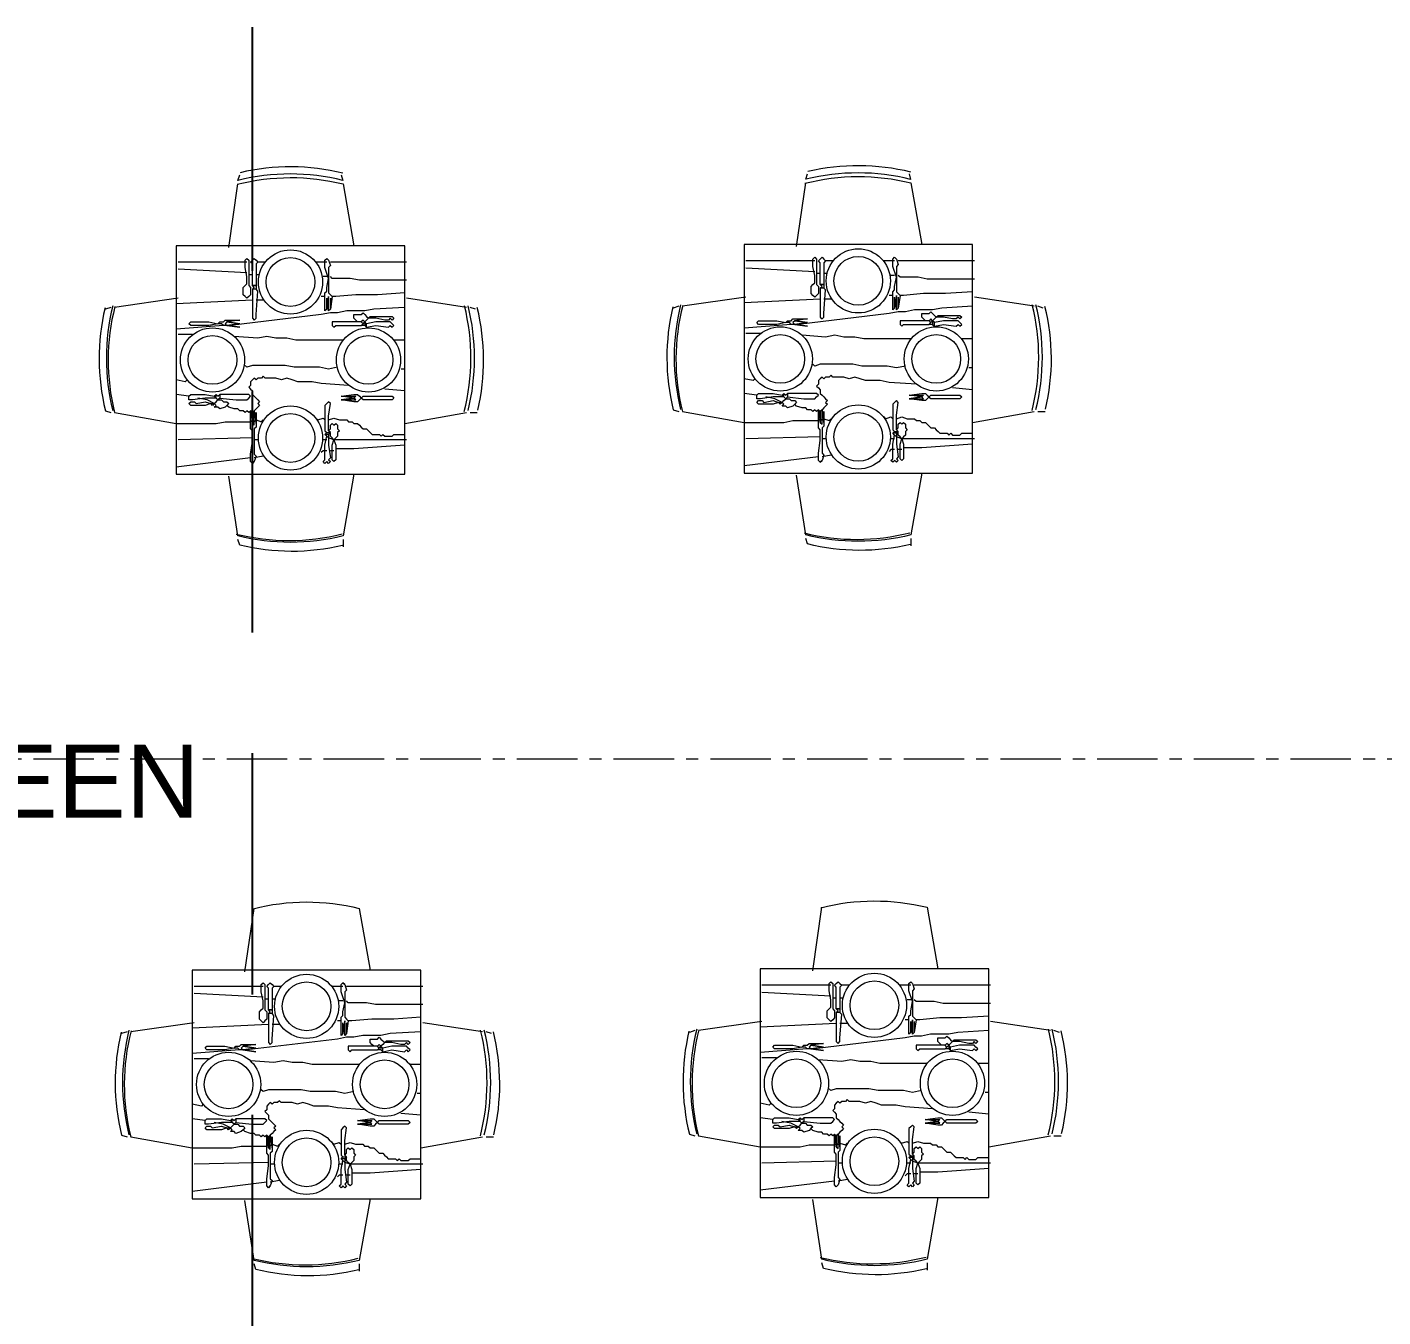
# Model space of a CAD drawing. Header units: millimetres. Extents: x 26027 to 581921, y 7230 to 233891.
# Drawn here: x 469147 to 472709, y 213980 to 217367 of the extents above; entities that cross this region are included whole.
import ezdxf

# ---------------------------------------------------------------- set-up
doc = ezdxf.new("R2010")
doc.units = ezdxf.units.MM
doc.header["$LTSCALE"] = 5
doc.linetypes.add('CENTER', pattern=[50.8, 31.75, -6.35, 6.35, -6.35])
for name, color, linetype in [('axes', 252, 'Continuous'), ('PDF2_Geometry', 252, 'Continuous'), ('PDF_Geometry', 252, 'Continuous'), ('PDF_Text', 252, 'Continuous')]:
    doc.layers.add(name, color=color, linetype=linetype)
doc.styles.add('PDF Arial', font='arial.ttf')

msp = doc.modelspace()

# ---------------------------------------------------------------- linework, layer by layer
at = {"layer": 'axes', "linetype": 'CENTER', "lineweight": 0}
msp.add_line((484308.8, 215445.3, 0), (460683, 215445.3, 0), dxfattribs=at)
at = {"layer": 'PDF2_Geometry', "lineweight": 5, "elevation": -2.4}
for points in [[(469698.7, 216954.5, -0.124036), (469977.3, 216955.4), (470005.9, 216793.4)], [(469972.5, 216979.2), (469976.7, 216964.7, 0.122576), (469700.9, 216964.9), (469705.7, 216979.2)], [(471190.3, 216957.3, -0.124036), (471468.9, 216958.2), (471497.4, 216796.2)], [(471464.1, 216982), (471468.3, 216967.5, 0.122576), (471192.5, 216967.7), (471197.3, 216982)], [(469352, 216630.2, 0.120122), (469353.1, 216359.8), (469367.4, 216355.1)], [(469377.9, 216633.6, 0.124036), (469377, 216355.1), (469538.9, 216326.5), (469558, 216326.5), (469586.6, 216326.5), (469615.2, 216326.5), (469643.8, 216326.5), (469667.6, 216331.2), (469696.2, 216331.2), (469715.2, 216331.2), (469734.3, 216331.2), (469739, 216336), (469743.8, 216331.2), (469748.6, 216336), (469762.9, 216331.2), (469767.6, 216336)], [(470843.6, 216633, 0.120122), (470844.7, 216362.6), (470859, 216357.9)], [(470869.5, 216636.5, 0.124036), (470868.5, 216357.9), (471030.5, 216329.3), (471049.6, 216329.3), (471078.2, 216329.3), (471106.8, 216329.3), (471135.4, 216329.3), (471159.2, 216334.1), (471187.8, 216334.1), (471206.8, 216334.1), (471225.9, 216334.1), (471230.6, 216338.8), (471235.4, 216334.1), (471240.2, 216338.8), (471254.5, 216334.1), (471259.2, 216338.8)], [(470005.9, 216193.1), (469977.3, 216031.1, -0.122576), (469700.9, 216031.1), (469677.1, 216188.3)], [(471497.4, 216195.9), (471468.9, 216033.9, -0.122576), (471192.5, 216033.9), (471168.7, 216191.1)], [(469976.1, 216006.2, -0.120122), (469705.7, 216007.3), (469700.9, 216021.6)], [(471467.7, 216009, -0.120122), (471197.3, 216010.1), (471192.5, 216024.4)], [(469741.1, 215052.1, -0.124036), (470019.7, 215053), (470048.3, 214891)], [(471232.7, 215054.9, -0.124036), (471511.3, 215055.8), (471539.8, 214893.9)], [(469394.4, 214727.9, 0.120122), (469395.5, 214457.5), (469409.8, 214452.7)], [(469420.3, 214731.3, 0.124036), (469419.4, 214452.7), (469581.3, 214424.1), (469600.4, 214424.1), (469629, 214424.1), (469657.6, 214424.1), (469686.2, 214424.1), (469710, 214428.9), (469738.6, 214428.9), (469757.6, 214428.9), (469776.7, 214428.9), (469781.4, 214433.7), (469786.2, 214428.9), (469791, 214433.7), (469805.3, 214428.9), (469810, 214433.7)], [(470886, 214730.7, 0.120122), (470887.1, 214460.3), (470901.4, 214455.5)], [(470911.9, 214734.1, 0.124036), (470910.9, 214455.5), (471072.9, 214426.9), (471092, 214426.9), (471120.6, 214426.9), (471149.2, 214426.9), (471177.7, 214426.9), (471201.6, 214431.7), (471230.2, 214431.7), (471249.2, 214431.7), (471268.3, 214431.7), (471273, 214436.5), (471277.8, 214431.7), (471282.6, 214436.5), (471296.9, 214431.7), (471301.6, 214436.5)], [(470048.3, 214290.7), (470019.7, 214128.7, -0.122576), (469743.3, 214128.7), (469719.5, 214286)], [(471539.8, 214293.5), (471511.3, 214131.6, -0.122576), (471234.9, 214131.6), (471211.1, 214288.8)], [(470018.5, 214103.8, -0.120122), (469748.1, 214104.9), (469743.3, 214119.2)], [(471510.1, 214106.6, -0.120122), (471239.7, 214107.7), (471234.9, 214122)]]:
    msp.add_lwpolyline(points, format="xyb", dxfattribs=at)
for points in [[(469677.1, 216788.6), (469700.9, 216955.4)], [(471168.7, 216791.4), (471192.5, 216958.2)], [(469739, 216679), (469739, 216640.9), (469739, 216602.8), (469743.8, 216598), (469748.6, 216602.8), (469748.6, 216612.3), (469753.3, 216674.3), (469748.6, 216679), (469739, 216679), (469743.8, 216683.8), (469739, 216688.6), (469739, 216717.2), (469739, 216745.7), (469734.3, 216750.5), (469739, 216755.3), (469743.8, 216760), (469748.6, 216755.3), (469753.3, 216750.5), (469748.6, 216745.7), (469748.6, 216717.2), (469748.6, 216688.6), (469748.6, 216679)], [(469939.2, 216755.3), (469934.4, 216760)], [(471216.3, 216753.3), (471035.3, 216753.3)], [(471230.6, 216681.9), (471230.6, 216643.7), (471230.6, 216605.6), (471235.4, 216600.9), (471240.2, 216605.6), (471240.2, 216615.2), (471244.9, 216677.1), (471240.2, 216681.9), (471230.6, 216681.9), (471235.4, 216686.6), (471230.6, 216691.4), (471230.6, 216720), (471230.6, 216748.6), (471225.9, 216753.3), (471230.6, 216758.1), (471235.4, 216762.9), (471240.2, 216758.1), (471244.9, 216753.3), (471240.2, 216748.6), (471240.2, 216720), (471240.2, 216691.4), (471240.2, 216681.9)], [(471264, 216753.3), (471244.9, 216753.3)], [(471426, 216753.3), (471397.4, 216753.3)], [(471430.7, 216758.1), (471426, 216762.9)], [(471635.6, 216753.3), (471435.5, 216753.3)], [(469724.8, 216750.5), (469543.7, 216750.5)], [(469724.8, 216721.9), (469543.7, 216731.4)], [(469739, 216717.2), (469729.5, 216717.2)], [(469758.1, 216717.2), (469748.6, 216717.2)], [(469772.4, 216750.5), (469753.3, 216750.5)], [(469934.4, 216750.5), (469905.8, 216750.5)], [(470144, 216750.5), (469943.9, 216750.5)], [(471216.3, 216724.7), (471035.3, 216734.3)], [(471230.6, 216720), (471221.1, 216720)], [(471249.7, 216720), (471240.2, 216720)], [(469748.6, 216688.6), (469739, 216688.6), (469748.6, 216688.6)], [(469934.4, 216712.4), (469924.9, 216712.4)], [(470144, 216702.9), (470020.1, 216702.9), (469996.3, 216707.6), (469967.7, 216707.6), (469948.7, 216707.6), (469943.9, 216712.4)], [(471240.2, 216691.4), (471230.6, 216691.4), (471240.2, 216691.4)], [(471426, 216715.2), (471416.4, 216715.2)], [(471635.6, 216705.7), (471511.7, 216705.7), (471487.9, 216710.4), (471459.3, 216710.4), (471440.3, 216710.4), (471435.5, 216715.2)], [(469543.7, 216655.2), (469377, 216631.4)], [(469739, 216650.5), (469538.9, 216640.9)], [(469767.6, 216650.5), (469748.6, 216650.5)], [(469929.6, 216660), (469920.1, 216660)], [(470139.3, 216669.5), (470067.8, 216664.7), (470010.6, 216664.7), (469958.2, 216660), (469948.7, 216660)], [(470301.2, 216631.4), (470144, 216655.2)], [(471035.3, 216658), (470868.5, 216634.2)], [(471230.6, 216653.3), (471030.5, 216643.7)], [(471259.2, 216653.3), (471240.2, 216653.3)], [(471421.2, 216662.8), (471411.7, 216662.8)], [(471630.8, 216672.3), (471559.4, 216667.6), (471502.2, 216667.6), (471449.8, 216662.8), (471440.3, 216662.8)], [(471792.8, 216634.2), (471635.6, 216658)], [(469367.4, 216631.4), (469353.1, 216626.6)], [(470139.3, 216631.4), (470058.3, 216626.6), (470034.4, 216621.9), (470005.9, 216621.9), (469986.8, 216621.9), (469963, 216617.1), (469943.9, 216617.1), (469920.1, 216612.3), (469681.9, 216583.7)], [(470325.1, 216626.6), (470310.8, 216631.4)], [(470859, 216634.2), (470844.7, 216629.4)], [(471630.8, 216634.2), (471549.9, 216629.4), (471526, 216624.7), (471497.4, 216624.7), (471478.4, 216624.7), (471454.6, 216619.9), (471435.5, 216619.9), (471411.7, 216615.2), (471173.5, 216586.6)], [(471816.7, 216629.4), (471802.4, 216634.2)], [(469662.8, 216583.7), (469538.9, 216574.2)], [(470029.7, 216588.5), (470024.9, 216593.3), (469986.8, 216593.3), (469948.7, 216593.3), (469948.7, 216583.7), (469953.4, 216579), (469958.2, 216583.7), (470024.9, 216583.7)], [(470034.4, 216583.7), (470039.2, 216579), (470063, 216583.7), (470096.4, 216579), (470101.1, 216583.7), (470105.9, 216579), (470110.7, 216583.7), (470105.9, 216588.5), (470101.1, 216593.3), (470063, 216593.3), (470039.2, 216588.5), (470034.4, 216593.3)], [(470039.2, 216579), (470039.2, 216588.5)], [(471154.4, 216586.6), (471030.5, 216577)], [(471521.3, 216591.3), (471516.5, 216596.1), (471478.4, 216596.1), (471440.3, 216596.1), (471440.3, 216586.6), (471445, 216581.8), (471449.8, 216586.6), (471516.5, 216586.6)], [(471526, 216586.6), (471530.8, 216581.8), (471554.6, 216586.6), (471588, 216581.8), (471592.7, 216586.6), (471597.5, 216581.8), (471602.3, 216586.6), (471597.5, 216591.3), (471592.7, 216596.1), (471554.6, 216596.1), (471530.8, 216591.3), (471526, 216596.1)], [(471530.8, 216581.8), (471530.8, 216591.3)], [(469581.8, 216559.9), (469543.7, 216559.9)], [(469977.3, 216545.6), (469948.7, 216545.6), (469910.6, 216545.6), (469882, 216545.6), (469853.4, 216545.6), (469829.6, 216550.4), (469801, 216550.4), (469777.2, 216555.2), (469753.3, 216550.4), (469691.4, 216555.2)], [(470139.3, 216545.6), (470110.7, 216545.6)], [(471073.4, 216562.7), (471035.3, 216562.7)], [(471468.9, 216548.5), (471440.3, 216548.5), (471402.2, 216548.5), (471373.6, 216548.5), (471345, 216548.5), (471321.2, 216553.2), (471292.6, 216553.2), (471268.8, 216558), (471244.9, 216553.2), (471183, 216558)], [(471630.8, 216548.5), (471602.3, 216548.5)], [(469963, 216474.2), (469939.2, 216469.4), (469915.3, 216474.2), (469896.3, 216474.2), (469867.7, 216474.2), (469848.6, 216474.2), (469824.8, 216478.9), (469805.8, 216478.9), (469786.7, 216478.9), (469767.6, 216478.9), (469758.1, 216478.9), (469739, 216478.9), (469724.8, 216474.2), (469720, 216478.9)], [(470139.3, 216469.4), (470129.7, 216469.4)], [(471454.6, 216477), (471430.7, 216472.2), (471406.9, 216477), (471387.9, 216477), (471359.3, 216477), (471340.2, 216477), (471316.4, 216481.8), (471297.3, 216481.8), (471278.3, 216481.8), (471259.2, 216481.8), (471249.7, 216481.8), (471230.6, 216481.8), (471216.3, 216477), (471211.6, 216481.8)], [(471630.8, 216472.2), (471621.3, 216472.2)], [(469567.5, 216440.8), (469562.8, 216436.1), (469538.9, 216440.8)], [(469991.6, 216426.5), (469920.1, 216431.3), (469896.3, 216436.1), (469877.2, 216436.1), (469858.2, 216436.1), (469843.9, 216440.8), (469829.6, 216445.6), (469815.3, 216440.8), (469801, 216445.6), (469791.5, 216445.6), (469781.9, 216445.6), (469772.4, 216445.6), (469767.6, 216450.3), (469762.9, 216445.6), (469753.3, 216445.6), (469748.6, 216440.8), (469743.8, 216445.6), (469739, 216440.8), (469734.3, 216436.1), (469734.3, 216426.5), (469729.5, 216421.8), (469734.3, 216417), (469739, 216412.2), (469739, 216402.7), (469743.8, 216397.9), (469748.6, 216393.2), (469753.3, 216388.4), (469758.1, 216383.6), (469753.3, 216378.9), (469758.1, 216374.1), (469753.3, 216369.4), (469748.6, 216364.6), (469743.8, 216359.8), (469739, 216355.1), (469734.3, 216359.8), (469729.5, 216355.1), (469724.8, 216359.8), (469720, 216355.1), (469715.2, 216359.8), (469705.7, 216359.8), (469700.9, 216364.6), (469691.4, 216364.6), (469677.1, 216369.4), (469672.3, 216374.1)], [(471059.1, 216443.6), (471054.4, 216438.9), (471030.5, 216443.6)], [(471483.2, 216429.3), (471411.7, 216434.1), (471387.9, 216438.9), (471368.8, 216438.9), (471349.7, 216438.9), (471335.5, 216443.6), (471321.2, 216448.4), (471306.9, 216443.6), (471292.6, 216448.4), (471283, 216448.4), (471273.5, 216448.4), (471264, 216448.4), (471259.2, 216453.2), (471254.5, 216448.4), (471244.9, 216448.4), (471240.2, 216443.6), (471235.4, 216448.4), (471230.6, 216443.6), (471225.9, 216438.9), (471225.9, 216429.3), (471221.1, 216424.6), (471225.9, 216419.8), (471230.6, 216415.1), (471230.6, 216405.5), (471235.4, 216400.8), (471240.2, 216396), (471244.9, 216391.2), (471249.7, 216386.5), (471244.9, 216381.7), (471249.7, 216376.9), (471244.9, 216372.2), (471240.2, 216367.4), (471235.4, 216362.6), (471230.6, 216357.9), (471225.9, 216362.6), (471221.1, 216357.9), (471216.3, 216362.6), (471211.6, 216357.9), (471206.8, 216362.6), (471197.3, 216362.6), (471192.5, 216367.4), (471183, 216367.4), (471168.7, 216372.2), (471163.9, 216376.9)], [(469572.3, 216397.9), (469538.9, 216402.7)], [(469639, 216397.9), (469643.8, 216393.2), (469643.8, 216402.7)], [(469653.3, 216393.2), (469696.2, 216388.4), (469724.8, 216388.4), (469729.5, 216393.2), (469734.3, 216397.9), (469729.5, 216402.7), (469720, 216402.7), (469653.3, 216402.7)], [(470139.3, 216412.2), (470086.8, 216417)], [(471063.9, 216400.8), (471030.5, 216405.5)], [(471130.6, 216381.7), (471111.5, 216391.2), (471087.7, 216396)], [(471130.6, 216400.8), (471135.4, 216396), (471135.4, 216405.5)], [(471144.9, 216396), (471187.8, 216391.2), (471216.3, 216391.2), (471221.1, 216396), (471225.9, 216400.8), (471221.1, 216405.5), (471211.6, 216405.5), (471144.9, 216405.5)], [(471630.8, 216415.1), (471578.4, 216419.8)], [(469639, 216378.9), (469619.9, 216388.4), (469596.1, 216393.2)], [(469943.9, 216302.7), (469939.2, 216307.4), (469943.9, 216312.2), (469943.9, 216321.7), (469948.7, 216326.5), (469953.4, 216321.7), (469958.2, 216326.5), (469963, 216321.7), (469963, 216312.2), (469967.7, 216307.4), (469963, 216302.7), (469963, 216293.1), (469958.2, 216288.4), (469953.4, 216283.6), (469958.2, 216269.3), (469958.2, 216240.7), (469958.2, 216231.2), (469953.4, 216226.4), (469948.7, 216231.2), (469948.7, 216240.7), (469948.7, 216269.3), (469953.4, 216283.6), (469948.7, 216288.4), (469943.9, 216293.1), (469943.9, 216302.7), (469939.2, 216307.4), (469939.2, 216345.5), (469943.9, 216378.9), (469939.2, 216383.6), (469934.4, 216378.9), (469929.6, 216374.1), (469929.6, 216307.4), (469934.4, 216302.7), (469943.9, 216302.7), (469939.2, 216297.9), (469939.2, 216288.4), (469939.2, 216269.3), (469943.9, 216236), (469939.2, 216231.2), (469943.9, 216226.4), (469939.2, 216221.7), (469934.4, 216226.4), (469929.6, 216221.7), (469924.9, 216226.4), (469929.6, 216231.2), (469929.6, 216269.3), (469934.4, 216293.1), (469929.6, 216297.9)], [(471230.6, 216224.5), (471225.9, 216229.2), (471225.9, 216238.8), (471225.9, 216248.3), (471230.6, 216281.6), (471230.6, 216300.7), (471230.6, 216310.2), (471225.9, 216315), (471225.9, 216324.5), (471225.9, 216362.6), (471230.6, 216329.3), (471230.6, 216357.9), (471230.6, 216329.3), (471235.4, 216324.5), (471235.4, 216362.6), (471240.2, 216329.3), (471240.2, 216357.9), (471240.2, 216329.3), (471240.2, 216319.8), (471235.4, 216315), (471235.4, 216305.5), (471235.4, 216276.9), (471235.4, 216248.3), (471240.2, 216243.5), (471235.4, 216229.2), (471230.6, 216224.5), (471235.4, 216229.2)], [(471435.5, 216305.5), (471430.7, 216310.2), (471435.5, 216315), (471435.5, 216324.5), (471440.3, 216329.3), (471445, 216324.5), (471449.8, 216329.3), (471454.6, 216324.5), (471454.6, 216315), (471459.3, 216310.2), (471454.6, 216305.5), (471454.6, 216295.9), (471449.8, 216291.2), (471445, 216286.4), (471449.8, 216272.1), (471449.8, 216243.5), (471449.8, 216234), (471445, 216229.2), (471440.3, 216234), (471440.3, 216243.5), (471440.3, 216272.1), (471445, 216286.4), (471440.3, 216291.2), (471435.5, 216295.9), (471435.5, 216305.5), (471430.7, 216310.2), (471430.7, 216348.4), (471435.5, 216381.7), (471430.7, 216386.5), (471426, 216381.7), (471421.2, 216376.9), (471421.2, 216310.2), (471426, 216305.5), (471435.5, 216305.5), (471430.7, 216300.7), (471430.7, 216291.2), (471430.7, 216272.1), (471435.5, 216238.8), (471430.7, 216234), (471435.5, 216229.2), (471430.7, 216224.5), (471426, 216229.2), (471421.2, 216224.5), (471416.4, 216229.2), (471421.2, 216234), (471421.2, 216272.1), (471426, 216295.9), (471421.2, 216300.7)], [(469739, 216221.7), (469734.3, 216226.4), (469734.3, 216236), (469734.3, 216245.5), (469739, 216278.8), (469739, 216297.9), (469739, 216307.4), (469734.3, 216312.2), (469734.3, 216321.7), (469734.3, 216359.8), (469739, 216326.5), (469739, 216355.1), (469739, 216326.5), (469743.8, 216321.7), (469743.8, 216359.8), (469748.6, 216326.5), (469748.6, 216355.1), (469748.6, 216326.5), (469748.6, 216316.9), (469743.8, 216312.2), (469743.8, 216302.7), (469743.8, 216274.1), (469743.8, 216245.5), (469748.6, 216240.7), (469743.8, 216226.4), (469739, 216221.7), (469743.8, 216226.4)], [(469905.8, 216340.8), (469910.6, 216336), (469924.9, 216340.8), (469929.6, 216336)], [(469939.2, 216336), (469953.4, 216340.8), (469967.7, 216336), (469977.3, 216336), (469986.8, 216336), (469991.6, 216331.2), (470001.1, 216331.2), (470005.9, 216326.5), (470015.4, 216326.5), (470020.1, 216321.7), (470024.9, 216316.9), (470029.7, 216312.2), (470039.2, 216312.2), (470044, 216307.4), (470048.7, 216302.7), (470053.5, 216297.9), (470063, 216297.9), (470072.6, 216297.9), (470077.3, 216293.1), (470082.1, 216297.9), (470086.8, 216293.1), (470096.4, 216293.1), (470105.9, 216293.1), (470110.7, 216297.9), (470139.3, 216297.9)], [(470139.3, 216326.5), (470301.2, 216355.1)], [(470310.8, 216355.1), (470329.8, 216355.1)], [(471397.4, 216343.6), (471402.2, 216338.8), (471416.4, 216343.6), (471421.2, 216338.8)], [(471430.7, 216338.8), (471445, 216343.6), (471459.3, 216338.8), (471468.9, 216338.8), (471478.4, 216338.8), (471483.2, 216334.1), (471492.7, 216334.1), (471497.4, 216329.3), (471507, 216329.3), (471511.7, 216324.5), (471516.5, 216319.8), (471521.3, 216315), (471530.8, 216315), (471535.6, 216310.2), (471540.3, 216305.5), (471545.1, 216300.7), (471554.6, 216300.7), (471564.1, 216300.7), (471568.9, 216295.9), (471573.7, 216300.7), (471578.4, 216295.9), (471588, 216295.9), (471597.5, 216295.9), (471602.3, 216300.7), (471630.8, 216300.7)], [(471630.8, 216329.3), (471792.8, 216357.9)], [(471802.4, 216357.9), (471821.4, 216357.9)], [(469939.2, 216297.9), (469929.6, 216297.9), (469934.4, 216302.7)], [(470144, 216283.6), (469953.4, 216283.6), (469939.2, 216288.4), (469934.4, 216293.1)], [(471230.6, 216291.2), (471035.3, 216286.4)], [(471430.7, 216300.7), (471421.2, 216300.7), (471426, 216305.5)], [(471635.6, 216286.4), (471445, 216286.4), (471430.7, 216291.2), (471426, 216295.9)], [(469739, 216288.4), (469543.7, 216283.6)], [(469753.3, 216283.6), (469743.8, 216283.6)], [(469934.4, 216255), (469924.9, 216255), (469920.1, 216250.2)], [(469934.4, 216283.6), (469924.9, 216283.6)], [(469953.4, 216255), (469943.9, 216255)], [(470139.3, 216269.3), (470005.9, 216259.8), (469977.3, 216259.8), (469958.2, 216259.8)], [(471244.9, 216286.4), (471235.4, 216286.4)], [(471426, 216257.8), (471416.4, 216257.8), (471411.7, 216253.1)], [(471426, 216286.4), (471416.4, 216286.4)], [(471445, 216257.8), (471435.5, 216257.8)], [(471630.8, 216272.1), (471497.4, 216262.6), (471468.9, 216262.6), (471449.8, 216262.6)], [(469734.3, 216236), (469538.9, 216212.1)], [(469767.6, 216240.7), (469743.8, 216236)], [(471225.9, 216238.8), (471030.5, 216214.9)], [(471259.2, 216243.5), (471235.4, 216238.8)], [(469977.3, 216021.6), (469977.3, 216002.5)], [(471468.9, 216024.4), (471468.9, 216005.3)], [(469719.5, 214886.3), (469743.3, 215053)], [(471211.1, 214889.1), (471234.9, 215055.8)], [(469767.2, 214848.2), (469586.1, 214848.2)], [(469767.2, 214819.6), (469586.1, 214829.1)], [(469781.4, 214776.7), (469781.4, 214738.6), (469781.4, 214700.5), (469786.2, 214695.7), (469791, 214700.5), (469791, 214710), (469795.7, 214771.9), (469791, 214776.7), (469781.4, 214776.7), (469786.2, 214781.5), (469781.4, 214786.2), (469781.4, 214814.8), (469781.4, 214843.4), (469776.7, 214848.2), (469781.4, 214852.9), (469786.2, 214857.7), (469791, 214852.9), (469795.7, 214848.2), (469791, 214843.4), (469791, 214814.8), (469791, 214786.2), (469791, 214776.7)], [(469814.8, 214848.2), (469795.7, 214848.2)], [(469976.8, 214848.2), (469948.2, 214848.2)], [(469981.6, 214852.9), (469976.8, 214857.7)], [(470186.4, 214848.2), (469986.3, 214848.2)], [(471258.7, 214851), (471077.7, 214851)], [(471258.7, 214822.4), (471077.7, 214831.9)], [(471273, 214779.5), (471273, 214741.4), (471273, 214703.3), (471277.8, 214698.5), (471282.6, 214703.3), (471282.6, 214712.8), (471287.3, 214774.7), (471282.6, 214779.5), (471273, 214779.5), (471277.8, 214784.3), (471273, 214789), (471273, 214817.6), (471273, 214846.2), (471268.3, 214851), (471273, 214855.7), (471277.8, 214860.5), (471282.6, 214855.7), (471287.3, 214851), (471282.6, 214846.2), (471282.6, 214817.6), (471282.6, 214789), (471282.6, 214779.5)], [(471306.4, 214851), (471287.3, 214851)], [(471468.4, 214851), (471439.8, 214851)], [(471473.1, 214855.7), (471468.4, 214860.5)], [(471678, 214851), (471477.9, 214851)], [(469781.4, 214814.8), (469771.9, 214814.8)], [(469800.5, 214814.8), (469791, 214814.8)], [(469976.8, 214810), (469967.3, 214810)], [(470186.4, 214800.5), (470062.5, 214800.5), (470038.7, 214805.3), (470010.1, 214805.3), (469991.1, 214805.3), (469986.3, 214810)], [(471273, 214817.6), (471263.5, 214817.6)], [(471292.1, 214817.6), (471282.6, 214817.6)], [(471468.4, 214812.9), (471458.8, 214812.9)], [(471678, 214803.3), (471554.1, 214803.3), (471530.3, 214808.1), (471501.7, 214808.1), (471482.7, 214808.1), (471477.9, 214812.9)], [(469791, 214786.2), (469781.4, 214786.2), (469791, 214786.2)], [(469972, 214757.6), (469962.5, 214757.6)], [(470181.7, 214767.2), (470110.2, 214762.4), (470053, 214762.4), (470000.6, 214757.6), (469991.1, 214757.6)], [(471282.6, 214789), (471273, 214789), (471282.6, 214789)], [(471463.6, 214760.5), (471454.1, 214760.5)], [(471673.2, 214770), (471601.8, 214765.2), (471544.6, 214765.2), (471492.2, 214760.5), (471482.7, 214760.5)], [(469409.8, 214729), (469395.5, 214724.3)], [(469586.1, 214752.9), (469419.4, 214729)], [(469781.4, 214748.1), (469581.3, 214738.6)], [(470181.7, 214729), (470100.7, 214724.3), (470076.8, 214719.5), (470048.3, 214719.5), (470029.2, 214719.5), (470005.4, 214714.8), (469986.3, 214714.8), (469962.5, 214710), (469724.3, 214681.4)], [(469810, 214748.1), (469791, 214748.1)], [(470343.6, 214729), (470186.4, 214752.9)], [(470367.5, 214724.3), (470353.2, 214729)], [(470901.4, 214731.9), (470887.1, 214727.1)], [(471077.7, 214755.7), (470910.9, 214731.9)], [(471273, 214750.9), (471072.9, 214741.4)], [(471673.2, 214731.9), (471592.2, 214727.1), (471568.4, 214722.3), (471539.8, 214722.3), (471520.8, 214722.3), (471497, 214717.6), (471477.9, 214717.6), (471454.1, 214712.8), (471215.9, 214684.2)], [(471301.6, 214750.9), (471282.6, 214750.9)], [(471835.2, 214731.9), (471678, 214755.7)], [(471859.1, 214727.1), (471844.8, 214731.9)], [(470072.1, 214686.2), (470067.3, 214690.9), (470029.2, 214690.9), (469991.1, 214690.9), (469991.1, 214681.4), (469995.8, 214676.6), (470000.6, 214681.4), (470067.3, 214681.4)], [(470076.8, 214681.4), (470081.6, 214676.6), (470105.4, 214681.4), (470138.8, 214676.6), (470143.5, 214681.4), (470148.3, 214676.6), (470153.1, 214681.4), (470148.3, 214686.2), (470143.5, 214690.9), (470105.4, 214690.9), (470081.6, 214686.2), (470076.8, 214690.9)], [(470081.6, 214676.6), (470081.6, 214686.2)], [(471563.7, 214689), (471558.9, 214693.8), (471520.8, 214693.8), (471482.7, 214693.8), (471482.7, 214684.2), (471487.4, 214679.5), (471492.2, 214684.2), (471558.9, 214684.2)], [(471568.4, 214684.2), (471573.2, 214679.5), (471597, 214684.2), (471630.4, 214679.5), (471635.1, 214684.2), (471639.9, 214679.5), (471644.7, 214684.2), (471639.9, 214689), (471635.1, 214693.8), (471597, 214693.8), (471573.2, 214689), (471568.4, 214693.8)], [(471573.2, 214679.5), (471573.2, 214689)], [(469705.2, 214681.4), (469581.3, 214671.9)], [(469624.2, 214657.6), (469586.1, 214657.6)], [(470019.7, 214643.3), (469991.1, 214643.3), (469953, 214643.3), (469924.4, 214643.3), (469895.8, 214643.3), (469872, 214648.1), (469843.4, 214648.1), (469819.6, 214652.8), (469795.7, 214648.1), (469733.8, 214652.8)], [(471196.8, 214684.2), (471072.9, 214674.7)], [(471115.8, 214660.4), (471077.7, 214660.4)], [(471511.3, 214646.1), (471482.7, 214646.1), (471444.6, 214646.1), (471416, 214646.1), (471387.4, 214646.1), (471363.6, 214650.9), (471335, 214650.9), (471311.2, 214655.6), (471287.3, 214650.9), (471225.4, 214655.6)], [(470181.7, 214643.3), (470153.1, 214643.3)], [(471673.2, 214646.1), (471644.7, 214646.1)], [(471497, 214574.6), (471473.1, 214569.9), (471449.3, 214574.6), (471430.3, 214574.6), (471401.7, 214574.6), (471382.6, 214574.6), (471358.8, 214579.4), (471339.7, 214579.4), (471320.7, 214579.4), (471301.6, 214579.4), (471292.1, 214579.4), (471273, 214579.4), (471258.7, 214574.6), (471254, 214579.4)], [(470034, 214524.2), (469962.5, 214528.9), (469938.7, 214533.7), (469919.6, 214533.7), (469900.6, 214533.7), (469886.3, 214538.5), (469872, 214543.2), (469857.7, 214538.5), (469843.4, 214543.2), (469833.9, 214543.2), (469824.3, 214543.2), (469814.8, 214543.2), (469810, 214548), (469805.3, 214543.2), (469795.7, 214543.2), (469791, 214538.5), (469786.2, 214543.2), (469781.4, 214538.5), (469776.7, 214533.7), (469776.7, 214524.2), (469771.9, 214519.4), (469776.7, 214514.7), (469781.4, 214509.9), (469781.4, 214500.4), (469786.2, 214495.6), (469791, 214490.8), (469795.7, 214486.1), (469800.5, 214481.3), (469795.7, 214476.5), (469800.5, 214471.8), (469795.7, 214467), (469791, 214462.2), (469786.2, 214457.5), (469781.4, 214452.7), (469776.7, 214457.5), (469771.9, 214452.7), (469767.2, 214457.5), (469762.4, 214452.7), (469757.6, 214457.5), (469748.1, 214457.5), (469743.3, 214462.2), (469733.8, 214462.2), (469719.5, 214467), (469714.7, 214471.8)], [(470005.4, 214571.8), (469981.6, 214567.1), (469957.7, 214571.8), (469938.7, 214571.8), (469910.1, 214571.8), (469891, 214571.8), (469867.2, 214576.6), (469848.1, 214576.6), (469829.1, 214576.6), (469810, 214576.6), (469800.5, 214576.6), (469781.4, 214576.6), (469767.2, 214571.8), (469762.4, 214576.6)], [(470181.7, 214567.1), (470172.1, 214567.1)], [(471525.5, 214527), (471454.1, 214531.8), (471430.3, 214536.5), (471411.2, 214536.5), (471392.1, 214536.5), (471377.9, 214541.3), (471363.6, 214546.1), (471349.3, 214541.3), (471335, 214546.1), (471325.4, 214546.1), (471315.9, 214546.1), (471306.4, 214546.1), (471301.6, 214550.8), (471296.9, 214546.1), (471287.3, 214546.1), (471282.6, 214541.3), (471277.8, 214546.1), (471273, 214541.3), (471268.3, 214536.5), (471268.3, 214527), (471263.5, 214522.2), (471268.3, 214517.5), (471273, 214512.7), (471273, 214503.2), (471277.8, 214498.4), (471282.6, 214493.6), (471287.3, 214488.9), (471292.1, 214484.1), (471287.3, 214479.4), (471292.1, 214474.6), (471287.3, 214469.8), (471282.6, 214465.1), (471277.8, 214460.3), (471273, 214455.5), (471268.3, 214460.3), (471263.5, 214455.5), (471258.7, 214460.3), (471254, 214455.5), (471249.2, 214460.3), (471239.7, 214460.3), (471234.9, 214465.1), (471225.4, 214465.1), (471211.1, 214469.8), (471206.3, 214474.6)], [(471673.2, 214569.9), (471663.7, 214569.9)], [(469609.9, 214538.5), (469605.2, 214533.7), (469581.3, 214538.5)], [(470181.7, 214509.9), (470129.2, 214514.7)], [(471101.5, 214541.3), (471096.8, 214536.5), (471072.9, 214541.3)], [(471673.2, 214512.7), (471620.8, 214517.5)], [(469614.7, 214495.6), (469581.3, 214500.4)], [(469681.4, 214476.5), (469662.3, 214486.1), (469638.5, 214490.8)], [(469681.4, 214495.6), (469686.2, 214490.8), (469686.2, 214500.4)], [(469695.7, 214490.8), (469738.6, 214486.1), (469767.2, 214486.1), (469771.9, 214490.8), (469776.7, 214495.6), (469771.9, 214500.4), (469762.4, 214500.4), (469695.7, 214500.4)], [(469986.3, 214400.3), (469981.6, 214405.1), (469986.3, 214409.8), (469986.3, 214419.4), (469991.1, 214424.1), (469995.8, 214419.4), (470000.6, 214424.1), (470005.4, 214419.4), (470005.4, 214409.8), (470010.1, 214405.1), (470005.4, 214400.3), (470005.4, 214390.8), (470000.6, 214386), (469995.8, 214381.2), (470000.6, 214367), (470000.6, 214338.4), (470000.6, 214328.8), (469995.8, 214324.1), (469991.1, 214328.8), (469991.1, 214338.4), (469991.1, 214367), (469995.8, 214381.2), (469991.1, 214386), (469986.3, 214390.8), (469986.3, 214400.3), (469981.6, 214405.1), (469981.6, 214443.2), (469986.3, 214476.5), (469981.6, 214481.3), (469976.8, 214476.5), (469972, 214471.8), (469972, 214405.1), (469976.8, 214400.3), (469986.3, 214400.3), (469981.6, 214395.5), (469981.6, 214386), (469981.6, 214367), (469986.3, 214333.6), (469981.6, 214328.8), (469986.3, 214324.1), (469981.6, 214319.3), (469976.8, 214324.1), (469972, 214319.3), (469967.3, 214324.1), (469972, 214328.8), (469972, 214367), (469976.8, 214390.8), (469972, 214395.5)], [(471106.3, 214498.4), (471072.9, 214503.2)], [(471173, 214479.4), (471153.9, 214488.9), (471130.1, 214493.6)], [(471173, 214498.4), (471177.7, 214493.6), (471177.7, 214503.2)], [(471187.3, 214493.6), (471230.2, 214488.9), (471258.7, 214488.9), (471263.5, 214493.6), (471268.3, 214498.4), (471263.5, 214503.2), (471254, 214503.2), (471187.3, 214503.2)], [(471477.9, 214403.1), (471473.1, 214407.9), (471477.9, 214412.7), (471477.9, 214422.2), (471482.7, 214426.9), (471487.4, 214422.2), (471492.2, 214426.9), (471497, 214422.2), (471497, 214412.7), (471501.7, 214407.9), (471497, 214403.1), (471497, 214393.6), (471492.2, 214388.8), (471487.4, 214384.1), (471492.2, 214369.8), (471492.2, 214341.2), (471492.2, 214331.7), (471487.4, 214326.9), (471482.7, 214331.7), (471482.7, 214341.2), (471482.7, 214369.8), (471487.4, 214384.1), (471482.7, 214388.8), (471477.9, 214393.6), (471477.9, 214403.1), (471473.1, 214407.9), (471473.1, 214446), (471477.9, 214479.4), (471473.1, 214484.1), (471468.4, 214479.4), (471463.6, 214474.6), (471463.6, 214407.9), (471468.4, 214403.1), (471477.9, 214403.1), (471473.1, 214398.4), (471473.1, 214388.8), (471473.1, 214369.8), (471477.9, 214336.4), (471473.1, 214331.7), (471477.9, 214326.9), (471473.1, 214322.1), (471468.4, 214326.9), (471463.6, 214322.1), (471458.8, 214326.9), (471463.6, 214331.7), (471463.6, 214369.8), (471468.4, 214393.6), (471463.6, 214398.4)], [(469781.4, 214319.3), (469776.7, 214324.1), (469776.7, 214333.6), (469776.7, 214343.1), (469781.4, 214376.5), (469781.4, 214395.5), (469781.4, 214405.1), (469776.7, 214409.8), (469776.7, 214419.4), (469776.7, 214457.5), (469781.4, 214424.1), (469781.4, 214452.7), (469781.4, 214424.1), (469786.2, 214419.4), (469786.2, 214457.5), (469791, 214424.1), (469791, 214452.7), (469791, 214424.1), (469791, 214414.6), (469786.2, 214409.8), (469786.2, 214400.3), (469786.2, 214371.7), (469786.2, 214343.1), (469791, 214338.4), (469786.2, 214324.1), (469781.4, 214319.3), (469786.2, 214324.1)], [(469948.2, 214438.4), (469953, 214433.7), (469967.3, 214438.4), (469972, 214433.7)], [(469981.6, 214433.7), (469995.8, 214438.4), (470010.1, 214433.7), (470019.7, 214433.7), (470029.2, 214433.7), (470034, 214428.9), (470043.5, 214428.9), (470048.3, 214424.1), (470057.8, 214424.1), (470062.5, 214419.4), (470067.3, 214414.6), (470072.1, 214409.8), (470081.6, 214409.8), (470086.4, 214405.1), (470091.1, 214400.3), (470095.9, 214395.5), (470105.4, 214395.5), (470115, 214395.5), (470119.7, 214390.8), (470124.5, 214395.5), (470129.2, 214390.8), (470138.8, 214390.8), (470148.3, 214390.8), (470153.1, 214395.5), (470181.7, 214395.5)], [(470181.7, 214424.1), (470343.6, 214452.7)], [(470353.2, 214452.7), (470372.2, 214452.7)], [(471273, 214322.1), (471268.3, 214326.9), (471268.3, 214336.4), (471268.3, 214346), (471273, 214379.3), (471273, 214398.4), (471273, 214407.9), (471268.3, 214412.7), (471268.3, 214422.2), (471268.3, 214460.3), (471273, 214426.9), (471273, 214455.5), (471273, 214426.9), (471277.8, 214422.2), (471277.8, 214460.3), (471282.6, 214426.9), (471282.6, 214455.5), (471282.6, 214426.9), (471282.6, 214417.4), (471277.8, 214412.7), (471277.8, 214403.1), (471277.8, 214374.5), (471277.8, 214346), (471282.6, 214341.2), (471277.8, 214326.9), (471273, 214322.1), (471277.8, 214326.9)], [(471439.8, 214441.2), (471444.6, 214436.5), (471458.8, 214441.2), (471463.6, 214436.5)], [(471473.1, 214436.5), (471487.4, 214441.2), (471501.7, 214436.5), (471511.3, 214436.5), (471520.8, 214436.5), (471525.5, 214431.7), (471535.1, 214431.7), (471539.8, 214426.9), (471549.4, 214426.9), (471554.1, 214422.2), (471558.9, 214417.4), (471563.7, 214412.7), (471573.2, 214412.7), (471578, 214407.9), (471582.7, 214403.1), (471587.5, 214398.4), (471597, 214398.4), (471606.5, 214398.4), (471611.3, 214393.6), (471616.1, 214398.4), (471620.8, 214393.6), (471630.4, 214393.6), (471639.9, 214393.6), (471644.7, 214398.4), (471673.2, 214398.4)], [(471673.2, 214426.9), (471835.2, 214455.5)], [(471844.8, 214455.5), (471863.8, 214455.5)], [(471473.1, 214398.4), (471463.6, 214398.4), (471468.4, 214403.1)], [(469781.4, 214386), (469586.1, 214381.2)], [(469795.7, 214381.2), (469786.2, 214381.2)], [(469976.8, 214381.2), (469967.3, 214381.2)], [(469981.6, 214395.5), (469972, 214395.5), (469976.8, 214400.3)], [(470186.4, 214381.2), (469995.8, 214381.2), (469981.6, 214386), (469976.8, 214390.8)], [(470181.7, 214367), (470048.3, 214357.4), (470019.7, 214357.4), (470000.6, 214357.4)], [(471273, 214388.8), (471077.7, 214384.1)], [(471287.3, 214384.1), (471277.8, 214384.1)], [(471468.4, 214384.1), (471458.8, 214384.1)], [(471678, 214384.1), (471487.4, 214384.1), (471473.1, 214388.8), (471468.4, 214393.6)], [(471673.2, 214369.8), (471539.8, 214360.2), (471511.3, 214360.2), (471492.2, 214360.2)], [(469776.7, 214333.6), (469581.3, 214309.8)], [(469810, 214338.4), (469786.2, 214333.6)], [(469976.8, 214352.7), (469967.3, 214352.7), (469962.5, 214347.9)], [(469995.8, 214352.7), (469986.3, 214352.7)], [(471268.3, 214336.4), (471072.9, 214312.6)], [(471301.6, 214341.2), (471277.8, 214336.4)], [(471468.4, 214355.5), (471458.8, 214355.5), (471454.1, 214350.7)], [(471487.4, 214355.5), (471477.9, 214355.5)], [(470019.7, 214119.2), (470019.7, 214100.2)], [(471511.3, 214122), (471511.3, 214103)]]:
    msp.add_lwpolyline(points, dxfattribs=at)
for points in [[(469538.9, 216793.4), (469538.9, 216193.1), (470139.3, 216193.1), (470139.3, 216793.4)], [(471030.5, 216796.2), (471030.5, 216195.9), (471630.8, 216195.9), (471630.8, 216796.2)], [(469715.2, 216683.8), (469720, 216688.6), (469724.8, 216693.3), (469724.8, 216702.9), (469724.8, 216712.4), (469720, 216736.2), (469720, 216745.7), (469720, 216755.3), (469724.8, 216760), (469729.5, 216755.3), (469729.5, 216745.7), (469729.5, 216736.2), (469729.5, 216717.2), (469729.5, 216698.1), (469729.5, 216688.6), (469734.3, 216683.8), (469734.3, 216674.3), (469734.3, 216664.7), (469729.5, 216660), (469724.8, 216655.2), (469720, 216660), (469715.2, 216664.7), (469715.2, 216674.3)], [(469934.4, 216655.2), (469934.4, 216626.6), (469929.6, 216621.9), (469929.6, 216660), (469929.6, 216669.5), (469934.4, 216674.3), (469934.4, 216683.8), (469939.2, 216707.6), (469929.6, 216736.2), (469929.6, 216745.7), (469929.6, 216755.3), (469934.4, 216760), (469939.2, 216755.3), (469943.9, 216741), (469939.2, 216736.2), (469939.2, 216707.6), (469939.2, 216679), (469939.2, 216669.5), (469943.9, 216664.7), (469948.7, 216660), (469943.9, 216626.6), (469943.9, 216655.2), (469943.9, 216626.6), (469939.2, 216621.9), (469939.2, 216660), (469934.4, 216626.6)], [(471206.8, 216686.6), (471211.6, 216691.4), (471216.3, 216696.1), (471216.3, 216705.7), (471216.3, 216715.2), (471211.6, 216739), (471211.6, 216748.6), (471211.6, 216758.1), (471216.3, 216762.9), (471221.1, 216758.1), (471221.1, 216748.6), (471221.1, 216739), (471221.1, 216720), (471221.1, 216700.9), (471221.1, 216691.4), (471225.9, 216686.6), (471225.9, 216677.1), (471225.9, 216667.6), (471221.1, 216662.8), (471216.3, 216658), (471211.6, 216662.8), (471206.8, 216667.6), (471206.8, 216677.1)], [(471426, 216658), (471426, 216629.4), (471421.2, 216624.7), (471421.2, 216662.8), (471421.2, 216672.3), (471426, 216677.1), (471426, 216686.6), (471430.7, 216710.4), (471421.2, 216739), (471421.2, 216748.6), (471421.2, 216758.1), (471426, 216762.9), (471430.7, 216758.1), (471435.5, 216743.8), (471430.7, 216739), (471430.7, 216710.4), (471430.7, 216681.9), (471430.7, 216672.3), (471435.5, 216667.6), (471440.3, 216662.8), (471435.5, 216629.4), (471435.5, 216658), (471435.5, 216629.4), (471430.7, 216624.7), (471430.7, 216662.8), (471426, 216629.4)], [(470029.7, 216617.1), (470034.4, 216612.3), (470039.2, 216607.6), (470044, 216602.8), (470048.7, 216607.6), (470067.8, 216607.6), (470086.8, 216607.6), (470096.4, 216607.6), (470105.9, 216607.6), (470110.7, 216602.8), (470105.9, 216598), (470101.1, 216602.8), (470096.4, 216598), (470086.8, 216598), (470063, 216602.8), (470053.5, 216602.8), (470044, 216602.8), (470039.2, 216598), (470034.4, 216593.3), (470029.7, 216598), (470024.9, 216593.3), (470015.4, 216593.3), (470010.6, 216598), (470005.9, 216602.8), (470005.9, 216612.3), (470015.4, 216612.3), (470024.9, 216612.3)], [(471521.3, 216619.9), (471526, 216615.2), (471530.8, 216610.4), (471535.6, 216605.6), (471540.3, 216610.4), (471559.4, 216610.4), (471578.4, 216610.4), (471588, 216610.4), (471597.5, 216610.4), (471602.3, 216605.6), (471597.5, 216600.9), (471592.7, 216605.6), (471588, 216600.9), (471578.4, 216600.9), (471554.6, 216605.6), (471545.1, 216605.6), (471535.6, 216605.6), (471530.8, 216600.9), (471526, 216596.1), (471521.3, 216600.9), (471516.5, 216596.1), (471507, 216596.1), (471502.2, 216600.9), (471497.4, 216605.6), (471497.4, 216615.2), (471507, 216615.2), (471516.5, 216615.2)], [(469572.3, 216588.5), (469577.1, 216593.3), (469586.6, 216593.3), (469596.1, 216593.3), (469624.7, 216593.3), (469648.5, 216588.5), (469624.7, 216583.7), (469596.1, 216583.7), (469586.6, 216583.7), (469577.1, 216583.7)], [(469662.8, 216583.7), (469658.1, 216588.5), (469648.5, 216588.5), (469653.3, 216593.3), (469662.8, 216593.3), (469667.6, 216598), (469677.1, 216598), (469705.7, 216598), (469672.3, 216593.3), (469705.7, 216588.5), (469672.3, 216583.7), (469705.7, 216579), (469672.3, 216583.7)], [(469672.3, 216583.7), (469705.7, 216588.5), (469672.3, 216593.3), (469667.6, 216588.5)], [(470034.4, 216583.7), (470024.9, 216583.7), (470029.7, 216588.5), (470034.4, 216593.3)], [(471063.9, 216591.3), (471068.7, 216596.1), (471078.2, 216596.1), (471087.7, 216596.1), (471116.3, 216596.1), (471140.1, 216591.3), (471116.3, 216586.6), (471087.7, 216586.6), (471078.2, 216586.6), (471068.7, 216586.6)], [(471154.4, 216586.6), (471149.6, 216591.3), (471140.1, 216591.3), (471144.9, 216596.1), (471154.4, 216596.1), (471159.2, 216600.9), (471168.7, 216600.9), (471197.3, 216600.9), (471163.9, 216596.1), (471197.3, 216591.3), (471163.9, 216586.6), (471197.3, 216581.8), (471163.9, 216586.6)], [(471163.9, 216586.6), (471197.3, 216591.3), (471163.9, 216596.1), (471159.2, 216591.3)], [(471526, 216586.6), (471516.5, 216586.6), (471521.3, 216591.3), (471526, 216596.1)], [(469648.5, 216397.9), (469653.3, 216402.7), (469653.3, 216393.2), (469648.5, 216388.4), (469643.8, 216393.2), (469615.2, 216393.2), (469581.8, 216388.4), (469572.3, 216388.4), (469572.3, 216397.9), (469577.1, 216402.7), (469586.6, 216402.7), (469615.2, 216402.7), (469639, 216397.9), (469643.8, 216402.7)], [(470020.1, 216397.9), (470024.9, 216393.2), (470020.1, 216388.4), (470015.4, 216383.6), (470005.9, 216383.6), (469972.5, 216388.4), (470005.9, 216393.2), (469972.5, 216397.9), (470005.9, 216402.7), (470015.4, 216402.7)], [(470010.6, 216397.9), (470005.9, 216393.2), (469972.5, 216397.9)], [(470105.9, 216397.9), (470110.7, 216393.2), (470105.9, 216388.4), (470096.4, 216388.4), (470086.8, 216388.4), (470058.3, 216388.4), (470029.7, 216388.4), (470024.9, 216393.2), (470029.7, 216397.9), (470058.3, 216397.9), (470086.8, 216397.9), (470096.4, 216397.9)], [(471140.1, 216400.8), (471144.9, 216405.5), (471144.9, 216396), (471140.1, 216391.2), (471135.4, 216396), (471106.8, 216396), (471073.4, 216391.2), (471063.9, 216391.2), (471063.9, 216400.8), (471068.7, 216405.5), (471078.2, 216405.5), (471106.8, 216405.5), (471130.6, 216400.8), (471135.4, 216405.5)], [(471511.7, 216400.8), (471516.5, 216396), (471511.7, 216391.2), (471507, 216386.5), (471497.4, 216386.5), (471464.1, 216391.2), (471497.4, 216396), (471464.1, 216400.8), (471497.4, 216405.5), (471507, 216405.5)], [(471502.2, 216400.8), (471497.4, 216396), (471464.1, 216400.8)], [(471464.1, 216391.2), (471502.2, 216391.2), (471497.4, 216396)], [(471597.5, 216400.8), (471602.3, 216396), (471597.5, 216391.2), (471588, 216391.2), (471578.4, 216391.2), (471549.9, 216391.2), (471521.3, 216391.2), (471516.5, 216396), (471521.3, 216400.8), (471549.9, 216400.8), (471578.4, 216400.8), (471588, 216400.8)], [(469653.3, 216364.6), (469648.5, 216369.4), (469639, 216369.4), (469643.8, 216374.1), (469639, 216378.9), (469634.2, 216374.1), (469629.5, 216378.9), (469615.2, 216374.1), (469596.1, 216374.1), (469586.6, 216374.1), (469577.1, 216374.1), (469572.3, 216378.9), (469577.1, 216383.6), (469586.6, 216383.6), (469591.4, 216378.9), (469615.2, 216383.6), (469629.5, 216378.9), (469639, 216378.9), (469643.8, 216383.6), (469648.5, 216388.4), (469658.1, 216388.4), (469662.8, 216383.6), (469672.3, 216383.6), (469677.1, 216378.9), (469672.3, 216374.1), (469667.6, 216369.4)], [(469972.5, 216388.4), (470010.6, 216388.4), (470005.9, 216393.2)], [(471144.9, 216367.4), (471140.1, 216372.2), (471130.6, 216372.2), (471135.4, 216376.9), (471130.6, 216381.7), (471125.8, 216376.9), (471121.1, 216381.7), (471106.8, 216376.9), (471087.7, 216376.9), (471078.2, 216376.9), (471068.7, 216376.9), (471063.9, 216381.7), (471068.7, 216386.5), (471078.2, 216386.5), (471082.9, 216381.7), (471106.8, 216386.5), (471121.1, 216381.7), (471130.6, 216381.7), (471135.4, 216386.5), (471140.1, 216391.2), (471149.6, 216391.2), (471154.4, 216386.5), (471163.9, 216386.5), (471168.7, 216381.7), (471163.9, 216376.9), (471159.2, 216372.2)], [(469581.3, 214891), (469581.3, 214290.7), (470181.7, 214290.7), (470181.7, 214891)], [(471072.9, 214893.9), (471072.9, 214293.5), (471673.2, 214293.5), (471673.2, 214893.9)], [(469757.6, 214781.5), (469762.4, 214786.2), (469767.2, 214791), (469767.2, 214800.5), (469767.2, 214810), (469762.4, 214833.9), (469762.4, 214843.4), (469762.4, 214852.9), (469767.2, 214857.7), (469771.9, 214852.9), (469771.9, 214843.4), (469771.9, 214833.9), (469771.9, 214814.8), (469771.9, 214795.7), (469771.9, 214786.2), (469776.7, 214781.5), (469776.7, 214771.9), (469776.7, 214762.4), (469771.9, 214757.6), (469767.2, 214752.9), (469762.4, 214757.6), (469757.6, 214762.4), (469757.6, 214771.9)], [(469976.8, 214752.9), (469976.8, 214724.3), (469972, 214719.5), (469972, 214757.6), (469972, 214767.2), (469976.8, 214771.9), (469976.8, 214781.5), (469981.6, 214805.3), (469972, 214833.9), (469972, 214843.4), (469972, 214852.9), (469976.8, 214857.7), (469981.6, 214852.9), (469986.3, 214838.6), (469981.6, 214833.9), (469981.6, 214805.3), (469981.6, 214776.7), (469981.6, 214767.2), (469986.3, 214762.4), (469991.1, 214757.6), (469986.3, 214724.3), (469986.3, 214752.9), (469986.3, 214724.3), (469981.6, 214719.5), (469981.6, 214757.6), (469976.8, 214724.3)], [(471249.2, 214784.3), (471254, 214789), (471258.7, 214793.8), (471258.7, 214803.3), (471258.7, 214812.9), (471254, 214836.7), (471254, 214846.2), (471254, 214855.7), (471258.7, 214860.5), (471263.5, 214855.7), (471263.5, 214846.2), (471263.5, 214836.7), (471263.5, 214817.6), (471263.5, 214798.6), (471263.5, 214789), (471268.3, 214784.3), (471268.3, 214774.7), (471268.3, 214765.2), (471263.5, 214760.5), (471258.7, 214755.7), (471254, 214760.5), (471249.2, 214765.2), (471249.2, 214774.7)], [(471468.4, 214755.7), (471468.4, 214727.1), (471463.6, 214722.3), (471463.6, 214760.5), (471463.6, 214770), (471468.4, 214774.7), (471468.4, 214784.3), (471473.1, 214808.1), (471463.6, 214836.7), (471463.6, 214846.2), (471463.6, 214855.7), (471468.4, 214860.5), (471473.1, 214855.7), (471477.9, 214841.4), (471473.1, 214836.7), (471473.1, 214808.1), (471473.1, 214779.5), (471473.1, 214770), (471477.9, 214765.2), (471482.7, 214760.5), (471477.9, 214727.1), (471477.9, 214755.7), (471477.9, 214727.1), (471473.1, 214722.3), (471473.1, 214760.5), (471468.4, 214727.1)], [(469614.7, 214686.2), (469619.5, 214690.9), (469629, 214690.9), (469638.5, 214690.9), (469667.1, 214690.9), (469690.9, 214686.2), (469667.1, 214681.4), (469638.5, 214681.4), (469629, 214681.4), (469619.5, 214681.4)], [(469705.2, 214681.4), (469700.5, 214686.2), (469690.9, 214686.2), (469695.7, 214690.9), (469705.2, 214690.9), (469710, 214695.7), (469719.5, 214695.7), (469748.1, 214695.7), (469714.7, 214690.9), (469748.1, 214686.2), (469714.7, 214681.4), (469748.1, 214676.6), (469714.7, 214681.4)], [(469714.7, 214681.4), (469748.1, 214686.2), (469714.7, 214690.9), (469710, 214686.2)], [(470072.1, 214714.8), (470076.8, 214710), (470081.6, 214705.2), (470086.4, 214700.5), (470091.1, 214705.2), (470110.2, 214705.2), (470129.2, 214705.2), (470138.8, 214705.2), (470148.3, 214705.2), (470153.1, 214700.5), (470148.3, 214695.7), (470143.5, 214700.5), (470138.8, 214695.7), (470129.2, 214695.7), (470105.4, 214700.5), (470095.9, 214700.5), (470086.4, 214700.5), (470081.6, 214695.7), (470076.8, 214690.9), (470072.1, 214695.7), (470067.3, 214690.9), (470057.8, 214690.9), (470053, 214695.7), (470048.3, 214700.5), (470048.3, 214710), (470057.8, 214710), (470067.3, 214710)], [(470076.8, 214681.4), (470067.3, 214681.4), (470072.1, 214686.2), (470076.8, 214690.9)], [(471106.3, 214689), (471111, 214693.8), (471120.6, 214693.8), (471130.1, 214693.8), (471158.7, 214693.8), (471182.5, 214689), (471158.7, 214684.2), (471130.1, 214684.2), (471120.6, 214684.2), (471111, 214684.2)], [(471196.8, 214684.2), (471192, 214689), (471182.5, 214689), (471187.3, 214693.8), (471196.8, 214693.8), (471201.6, 214698.5), (471211.1, 214698.5), (471239.7, 214698.5), (471206.3, 214693.8), (471239.7, 214689), (471206.3, 214684.2), (471239.7, 214679.5), (471206.3, 214684.2)], [(471206.3, 214684.2), (471239.7, 214689), (471206.3, 214693.8), (471201.6, 214689)], [(471563.7, 214717.6), (471568.4, 214712.8), (471573.2, 214708), (471578, 214703.3), (471582.7, 214708), (471601.8, 214708), (471620.8, 214708), (471630.4, 214708), (471639.9, 214708), (471644.7, 214703.3), (471639.9, 214698.5), (471635.1, 214703.3), (471630.4, 214698.5), (471620.8, 214698.5), (471597, 214703.3), (471587.5, 214703.3), (471578, 214703.3), (471573.2, 214698.5), (471568.4, 214693.8), (471563.7, 214698.5), (471558.9, 214693.8), (471549.4, 214693.8), (471544.6, 214698.5), (471539.8, 214703.3), (471539.8, 214712.8), (471549.4, 214712.8), (471558.9, 214712.8)], [(471568.4, 214684.2), (471558.9, 214684.2), (471563.7, 214689), (471568.4, 214693.8)], [(469690.9, 214495.6), (469695.7, 214500.4), (469695.7, 214490.8), (469690.9, 214486.1), (469686.2, 214490.8), (469657.6, 214490.8), (469624.2, 214486.1), (469614.7, 214486.1), (469614.7, 214495.6), (469619.5, 214500.4), (469629, 214500.4), (469657.6, 214500.4), (469681.4, 214495.6), (469686.2, 214500.4)], [(469695.7, 214462.2), (469690.9, 214467), (469681.4, 214467), (469686.2, 214471.8), (469681.4, 214476.5), (469676.6, 214471.8), (469671.9, 214476.5), (469657.6, 214471.8), (469638.5, 214471.8), (469629, 214471.8), (469619.5, 214471.8), (469614.7, 214476.5), (469619.5, 214481.3), (469629, 214481.3), (469633.8, 214476.5), (469657.6, 214481.3), (469671.9, 214476.5), (469681.4, 214476.5), (469686.2, 214481.3), (469690.9, 214486.1), (469700.5, 214486.1), (469705.2, 214481.3), (469714.7, 214481.3), (469719.5, 214476.5), (469714.7, 214471.8), (469710, 214467)], [(470062.5, 214495.6), (470067.3, 214490.8), (470062.5, 214486.1), (470057.8, 214481.3), (470048.3, 214481.3), (470014.9, 214486.1), (470048.3, 214490.8), (470014.9, 214495.6), (470048.3, 214500.4), (470057.8, 214500.4)], [(470053, 214495.6), (470048.3, 214490.8), (470014.9, 214495.6)], [(470014.9, 214486.1), (470053, 214486.1), (470048.3, 214490.8)], [(470148.3, 214495.6), (470153.1, 214490.8), (470148.3, 214486.1), (470138.8, 214486.1), (470129.2, 214486.1), (470100.7, 214486.1), (470072.1, 214486.1), (470067.3, 214490.8), (470072.1, 214495.6), (470100.7, 214495.6), (470129.2, 214495.6), (470138.8, 214495.6)], [(471182.5, 214498.4), (471187.3, 214503.2), (471187.3, 214493.6), (471182.5, 214488.9), (471177.7, 214493.6), (471149.2, 214493.6), (471115.8, 214488.9), (471106.3, 214488.9), (471106.3, 214498.4), (471111, 214503.2), (471120.6, 214503.2), (471149.2, 214503.2), (471173, 214498.4), (471177.7, 214503.2)], [(471187.3, 214465.1), (471182.5, 214469.8), (471173, 214469.8), (471177.7, 214474.6), (471173, 214479.4), (471168.2, 214474.6), (471163.5, 214479.4), (471149.2, 214474.6), (471130.1, 214474.6), (471120.6, 214474.6), (471111, 214474.6), (471106.3, 214479.4), (471111, 214484.1), (471120.6, 214484.1), (471125.3, 214479.4), (471149.2, 214484.1), (471163.5, 214479.4), (471173, 214479.4), (471177.7, 214484.1), (471182.5, 214488.9), (471192, 214488.9), (471196.8, 214484.1), (471206.3, 214484.1), (471211.1, 214479.4), (471206.3, 214474.6), (471201.6, 214469.8)], [(471554.1, 214498.4), (471558.9, 214493.6), (471554.1, 214488.9), (471549.4, 214484.1), (471539.8, 214484.1), (471506.5, 214488.9), (471539.8, 214493.6), (471506.5, 214498.4), (471539.8, 214503.2), (471549.4, 214503.2)], [(471544.6, 214498.4), (471539.8, 214493.6), (471506.5, 214498.4)], [(471506.5, 214488.9), (471544.6, 214488.9), (471539.8, 214493.6)], [(471639.9, 214498.4), (471644.7, 214493.6), (471639.9, 214488.9), (471630.4, 214488.9), (471620.8, 214488.9), (471592.2, 214488.9), (471563.7, 214488.9), (471558.9, 214493.6), (471563.7, 214498.4), (471592.2, 214498.4), (471620.8, 214498.4), (471630.4, 214498.4)]]:
    msp.add_lwpolyline(points, close=True, dxfattribs=at)
at = {"layer": 'PDF2_Geometry', "lineweight": 5}
for centre, radius in [((469839.1, 216698.1, -2.4), 84.3), ((469839.1, 216698.1, -2.4), 64), ((471330.7, 216700.9, -2.4), 84.3), ((471330.7, 216701, -2.4), 64), ((469634.2, 216493.2, -2.4), 84.3), ((470044, 216493.2, -2.4), 84.3), ((471125.8, 216496, -2.4), 84.3), ((471535.6, 216496, -2.4), 84.3), ((469634.2, 216493.3, -2.4), 64), ((470044, 216493.3, -2.4), 64), ((471125.8, 216496.1, -2.4), 64), ((471535.6, 216496.1, -2.4), 64), ((469839.1, 216288.3, -2.4), 84.3), ((471330.7, 216291.1, -2.4), 84.3), ((469839.1, 216288.4, -2.4), 64), ((471330.7, 216291.2, -2.4), 64), ((469881.5, 214795.7, -2.4), 84.3), ((471373.1, 214798.5, -2.4), 84.3), ((469881.5, 214795.8, -2.4), 64), ((471373.1, 214798.6, -2.4), 64), ((469676.6, 214590.8, -2.4), 84.3), ((469676.6, 214590.9, -2.4), 64), ((470086.4, 214590.8, -2.4), 84.3), ((470086.4, 214590.9, -2.4), 64), ((471168.2, 214593.7, -2.4), 84.3), ((471168.2, 214593.7, -2.4), 64), ((471578, 214593.7, -2.4), 84.3), ((471578, 214593.7, -2.4), 64), ((471373.1, 214388.8, -2.4), 84.3), ((469881.5, 214386, -2.4), 84.3), ((469881.5, 214386.1, -2.4), 64), ((471373.1, 214388.9, -2.4), 64)]:
    msp.add_circle(centre, radius, dxfattribs=at)
for centre, radius, start, end in [((471330.7, 216433.4, -2.4), 570, 76.03, 103.4034), ((469839.1, 216430.6, -2.4), 570, 76.03, 103.4034), ((469925.2, 216498, -2.4), 569.7, 166.0235, 193.9765), ((469744.2, 216498, -2.4), 568.9, 345.7114, 13.994), ((469753, 216498, -2.4), 569.7, 346.0235, 13.9765), ((469776.5, 216493.2, -2.4), 570, 346.5966, 13.97), ((471416.8, 216500.8, -2.4), 569.7, 166.0235, 193.9765), ((471235.8, 216500.8, -2.4), 568.9, 345.7114, 13.994), ((471244.6, 216500.8, -2.4), 569.7, 346.0235, 13.9765), ((471268, 216496, -2.4), 570, 346.5966, 13.97), ((471325.9, 216590.9, -2.4), 568.9, 256.006, 284.2886), ((469834.3, 216588.1, -2.4), 568.9, 256.006, 284.2886), ((469967.6, 214595.6, -2.4), 569.7, 166.0235, 193.9765), ((469786.6, 214595.7, -2.4), 568.9, 345.7114, 13.994), ((469795.4, 214595.6, -2.4), 569.7, 346.0235, 13.9765), ((469818.9, 214590.9, -2.4), 570, 346.5966, 13.97), ((471459.2, 214598.5, -2.4), 569.7, 166.0235, 193.9765), ((471278.2, 214598.5, -2.4), 568.9, 345.7114, 13.994), ((471287, 214598.5, -2.4), 569.7, 346.0235, 13.9765), ((471310.4, 214593.7, -2.4), 570, 346.5966, 13.97), ((469876.7, 214685.8, -2.4), 568.9, 256.006, 284.2886), ((471368.3, 214688.6, -2.4), 568.9, 256.006, 284.2886)]:
    msp.add_arc(centre, radius, start, end, dxfattribs=at)
at = {"layer": 'PDF_Geometry', "elevation": -2.4}
for points in [[(469738.3, 217367.3), (469738.3, 216727.3)], [(469738.3, 216410.6), (469738.3, 215777.2)], [(469738.3, 215460.6), (469738.3, 214827.2)], [(469738.3, 214510.5), (469738.3, 213870.4)]]:
    msp.add_lwpolyline(points, dxfattribs=at)

# ---------------------------------------------------------------- texts
at = {"layer": 'PDF_Text', "insert": (468317.9, 215288.5, -2.4), "char_height": 192.14, "attachment_point": 7, "style": 'PDF Arial'}
msp.add_mtext('CANTEEN', dxfattribs=at)

doc.saveas('drawing.dxf')
